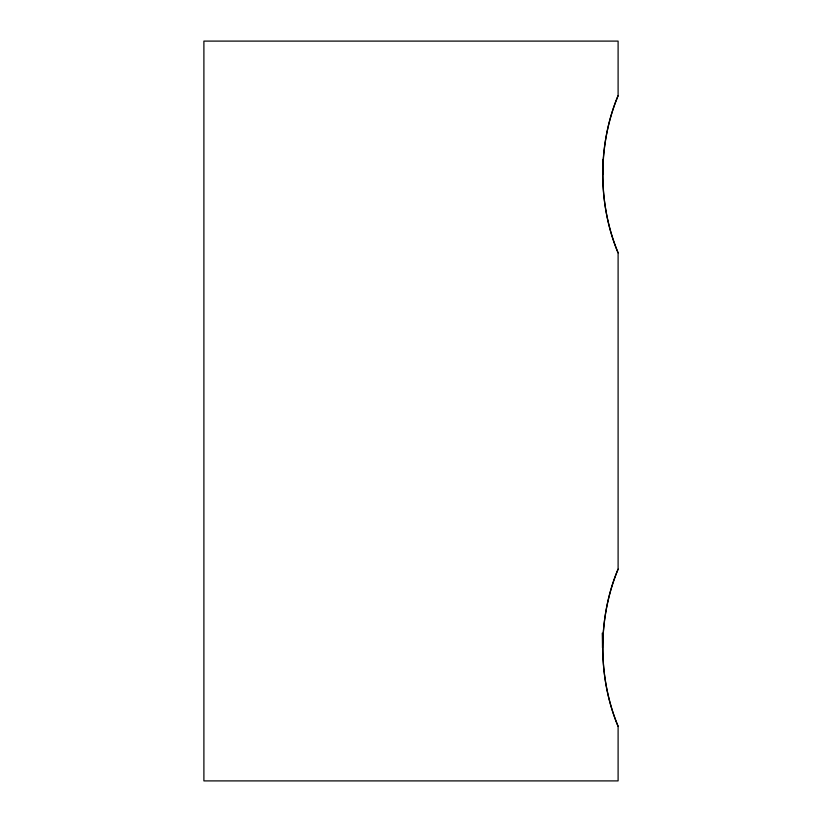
<?xml version="1.0" encoding="UTF-8"?>
<svg xmlns="http://www.w3.org/2000/svg" width="822" height="822" viewBox="0 0 822 822"><rect width="100%" height="100%" fill="white"/><g stroke="black" fill="none" stroke-linecap="round" stroke-linejoin="round"><path stroke-width="1.23" d="M618.103 726.329C598.046 678.047 597.327 618.576 618.103 569.143L618.103 252.857C597.666 203.075 597.543 145.422 618.103 95.671L618.103 41.1L203.897 41.1L203.897 780.9L618.103 780.9L618.103 726.329C597.347 676.804 598.036 617.517 618.103 569.143M618.103 252.857C597.707 204.832 597.841 143.747 618.103 95.671M602.701 159.643A77.761 6.864 90 0 1 602.824 174.264M602.259 633.176A78.039 11.364 90 0 1 602.475 647.736"/></g></svg>
